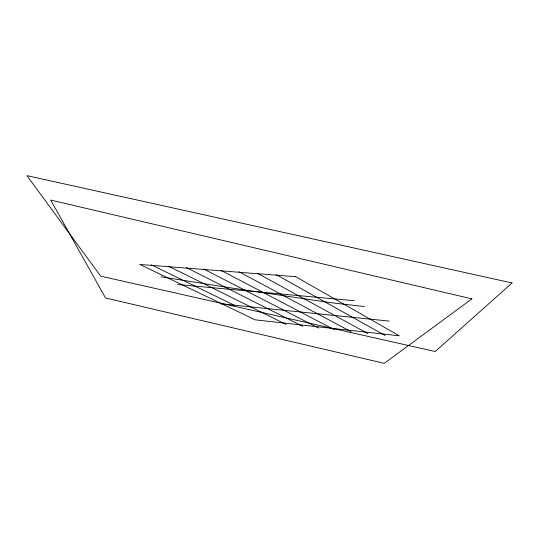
<?xml version="1.0" encoding="UTF-8"?>
<svg xmlns="http://www.w3.org/2000/svg" width="539" height="539" viewBox="0 0 539 539"><rect width="100%" height="100%" fill="white"/><g stroke="black" fill="none" stroke-linecap="round" stroke-linejoin="round"><path stroke-width="0.81" d="M177.668 284.538L354.446 300.715M220.653 303.801L389.246 321.096M364.438 306.563L330.259 302.622L230.052 287.779L161.046 276.817M151.25 264.824L234.189 305.189M168.471 266.185L286.101 324.438M186.4 267.6L302.75 326.304M203.533 268.948L318.596 328.076M220.882 270.315L334.584 329.868M238.844 271.723L351.078 331.714M257.231 273.172L367.901 333.594M276.211 274.668L385.19 335.534M512.05 282.962L435.175 351.522L100.652 276.136L26.95 175.647L512.05 282.962M471.868 298.855L384.28 363.353L105.55 297.973L50.679 200.057L471.868 298.855M295.743 276.716L139.769 264.447L255.169 319.843L399.291 335.804L295.743 276.716"/></g></svg>
